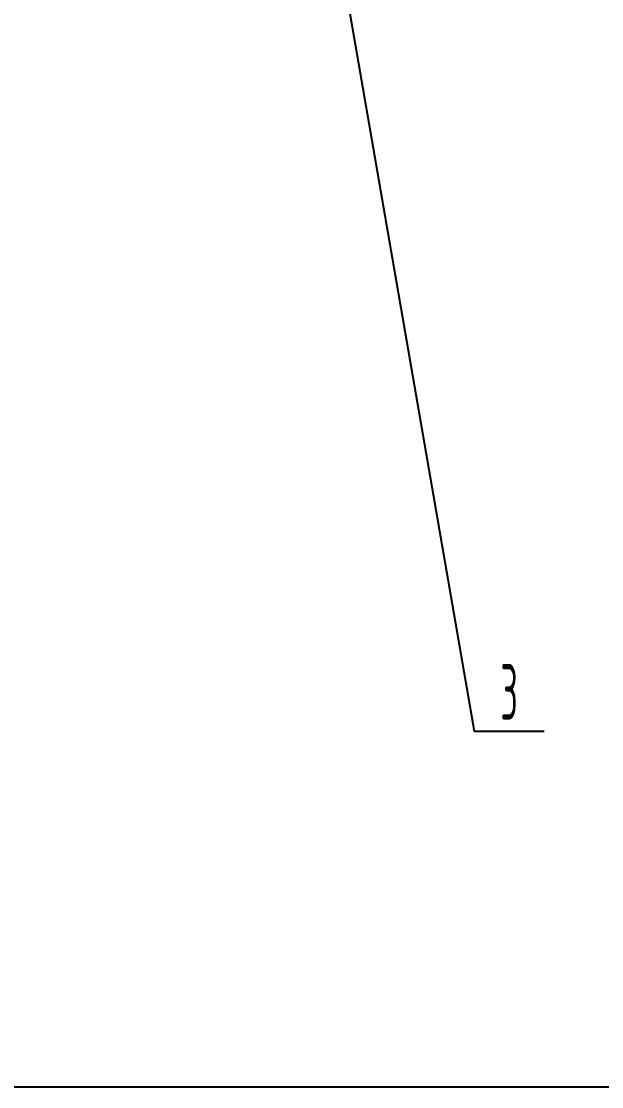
# Model space of a CAD drawing. Header units: millimetres. Extents: x 0 to 42000, y 0 to 29700.
# Drawn here: x 22173 to 24494, y 7341 to 11599 of the extents above; entities that cross this region are included whole.
import ezdxf
from ezdxf.enums import TextEntityAlignment as Align

# ---------------------------------------------------------------- set-up
doc = ezdxf.new("R2010")
doc.units = ezdxf.units.MM
doc.header["$LTSCALE"] = 1000
for name, color, linetype in [('02', 1, 'Continuous'), ('08', 1, 'Continuous'), ('11', 3, 'Continuous')]:
    doc.layers.add(name, color=color, linetype=linetype)
doc.styles.get("Standard").update_dxf_attribs({"font": 'isocp', "width": 0.707, "bigfont": 'intecad.shx'})
doc.dimstyles.new('INTE', dxfattribs={"dimscale": 100, "dimtxt": 3.5, "dimasz": 3, "dimexe": 3, "dimexo": 0, "dimgap": 1, "dimtad": 1, "dimdec": 0, "dimdsep": 46, "dimtxsty": 'Standard', "dimcen": 0, "dimclrd": 1, "dimclre": 1, "dimclrt": 3, "dimaunit": 1, "dimadec": 0, "dimazin": 0, "dimtfac": 1, "dimtdec": 0, "dimtmove": 0, "dimatfit": 0, "dimfxl": 1, "dimarcsym": 0})

# ---------------------------------------------------------------- blocks, each defined once
blk = doc.blocks.new('*D675')
at = {"layer": '08', "color": 1, "lineweight": -2}
for p, q in [((32404, 24603.7), (33320.5, 24603.7)), ((33020.5, 7640.5), (33020.5, 24303.7)), ((18876.1, 7340.5), (33320.5, 7340.5))]:
    blk.add_line(p, q, dxfattribs=at)
at = {"layer": '08', "color": 1}
for points in [[(32970.5, 24303.7), (33070.5, 24303.7), (33020.5, 24603.7)], [(32970.5, 7640.5), (33070.5, 7640.5), (33020.5, 7340.5)]]:
    blk.add_solid(points, dxfattribs=at)
at = {"layer": 'DEFPOINTS', "color": 0}
for p in [(32404, 24603.7), (33020.5, 24603.7), (18876.1, 7340.5)]:
    blk.add_point(p, dxfattribs=at)
at = {"layer": '08', "color": 3, "insert": (32745.5, 17193.2), "char_height": 350, "attachment_point": 5, "rotation": 90}
blk.add_mtext('17263', dxfattribs=at)
blk = doc.blocks.new('*D682')
at = {"layer": '08', "color": 1, "lineweight": -2}
for p, q in [((24860.7, 17060.6), (26420, 17060.6)), ((26120, 7640.5), (26120, 16760.6)), ((22234, 7340.5), (26420, 7340.5))]:
    blk.add_line(p, q, dxfattribs=at)
at = {"layer": '08', "color": 1}
for points in [[(26070, 16760.6), (26170, 16760.6), (26120, 17060.6)], [(26070, 7640.5), (26170, 7640.5), (26120, 7340.5)]]:
    blk.add_solid(points, dxfattribs=at)
at = {"layer": 'DEFPOINTS', "color": 0}
for p in [(24860.7, 17060.6), (26120, 17060.6), (22234, 7340.5)]:
    blk.add_point(p, dxfattribs=at)
at = {"layer": '08', "color": 3, "insert": (25844.9, 12200.6), "char_height": 350, "attachment_point": 5, "rotation": 90}
blk.add_mtext('9720', dxfattribs=at)

msp = doc.modelspace()

# ---------------------------------------------------------------- linework, layer by layer
at = {"layer": '02'}
for p, q in [((22995.3, 14464.3), (23984.3, 8762.1)), ((23984.3, 8762.1), (24263.3, 8762.1))]:
    msp.add_line(p, q, dxfattribs=at)

# ---------------------------------------------------------------- texts
at = {"layer": '11', "width": 0.527686}
msp.add_text('3', height=222.7, dxfattribs=at).set_placement((24089, 8807.1), (24158.6, 8807.1), align=Align.FIT)

# ---------------------------------------------------------------- dimensions: what is measured, and where the dimension line sits
at = {"layer": '08'}
dim = msp.add_linear_dim(base=(33020.5, 24603.7), p1=(18876.1, 7340.5), p2=(32404, 24603.7), angle=90, dimstyle='INTE', dxfattribs=at)
dim.commit()
dim.dimension.update_dxf_attribs({"geometry": '*D675', "text_midpoint": (33020.5, 17193.2), "dimtype": 160})
dim = msp.add_linear_dim(base=(26120, 17060.6), p1=(22234, 7340.5), p2=(24860.7, 17060.6), angle=90, dimstyle='INTE', dxfattribs=at)
dim.commit()
dim.dimension.update_dxf_attribs({"geometry": '*D682', "text_midpoint": (25844.9, 12200.6)})

doc.saveas('drawing.dxf')
